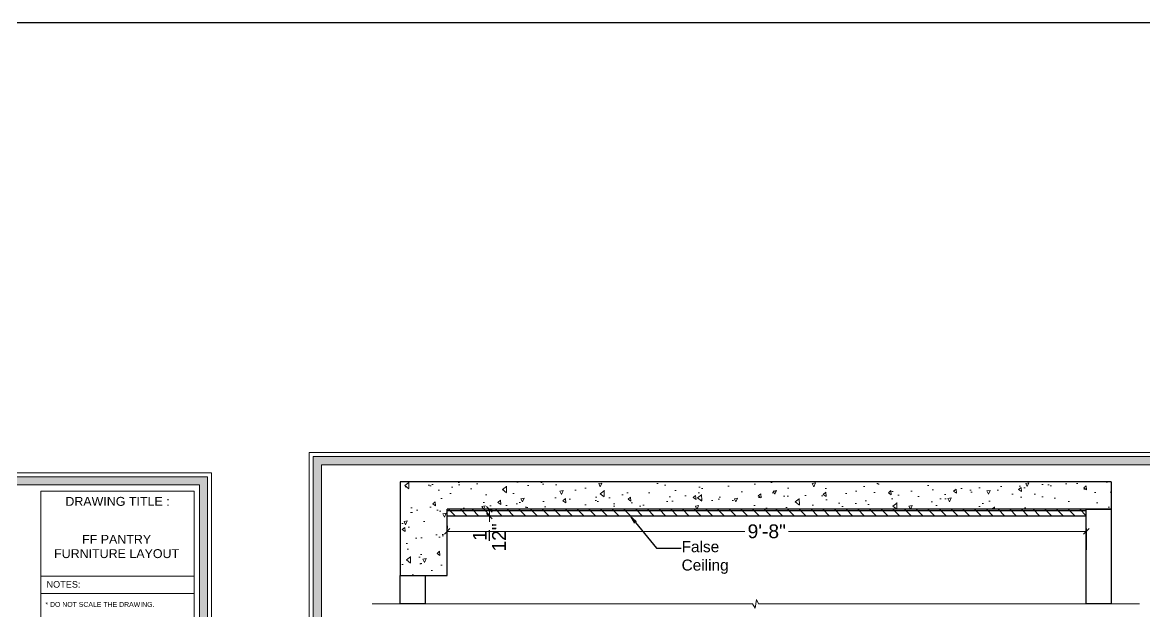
# Model space of a CAD drawing. Header units: millimetres. Extents: x 56222 to 3066687, y -650199 to -121287.
# Drawn here: x 132824.9 to 133028.6, y -185102.9 to -184996 of the extents above; entities that cross this region are included whole.
import ezdxf
from ezdxf import colors
from ezdxf.entities.mleader import LeaderData, LeaderLine
from ezdxf.enums import TextEntityAlignment as Align
from ezdxf.math import Vec2, Vec3

# ---------------------------------------------------------------- set-up
doc = ezdxf.new("R2010")
doc.units = ezdxf.units.MM
doc.header["$MEASUREMENT"] = 0
doc.header["$PDMODE"] = 35
doc.linetypes.add('CENTER', pattern=[2, 1.25, -0.25, 0.25, -0.25])
doc.linetypes.add('DASHEDX2', pattern=[1.5, 1, -0.5])
doc.layers.get('Defpoints').update_dxf_attribs({"color": 220})
doc.layers.add('AR HATCH-7', color=7, linetype='Continuous')
for name, color, linetype, lineweight in [('dim05', 1, 'Continuous', 13), ('Dimension', 10, 'DASHEDX2', 20), ('FIRST FLOOR_( PLine )_', 251, 'Continuous', 30), ('GROUND FLOOR  ( HATCH )', 251, 'Continuous', 9), ('NAME PLATE', 7, 'Continuous', 25), ('SECTION ( SLAB PLine )', 104, 'Continuous', 30), ('Text', 7, 'Continuous', 15), ('TILE', 14, 'Continuous', 9), ('wall', 7, 'Continuous', 30)]:
    doc.layers.add(name, color=color, linetype=linetype, lineweight=lineweight)
doc.styles.add('Arial', font='arial.ttf')
doc.styles.get("Standard").update_dxf_attribs({"font": 'arial.ttf', "height": 6})
doc.dimstyles.new('ISO-25', dxfattribs={"dimtxt": 2.5, "dimasz": 1, "dimexe": 0.5, "dimexo": 1, "dimtad": 0, "dimdec": 1, "dimlunit": 4, "dimtxsty": 'Standard', "dimblk": 'OBLIQUE', "dimcen": 2.5, "dimclrd": 1, "dimclre": 1, "dimclrt": 5, "dimadec": 0, "dimazin": 0, "dimtfac": 1, "dimtdec": 1, "dimtmove": 0, "dimatfit": 3, "dimfxl": 1, "dimlwd": -1, "dimarcsym": 0})

# ---------------------------------------------------------------- blocks, each defined once
blk = doc.blocks.new('_Oblique')
at = {"layer": 'wall', "color": 0, "lineweight": -2}
blk.add_line((-0.5, -0.5), (0.5, 0.5), dxfattribs=at)
blk = doc.blocks.new('*D532')
at = {"layer": 'Defpoints', "color": 0, "lineweight": 30, "transparency": 16777216}
for p in [(132908.43, -185084.33), (132909.66, -185085.58), (132909.66, -185085.58)]:
    blk.add_point(p, dxfattribs=at)
at = {"layer": 'dim05', "color": 1, "linetype": 'Continuous', "lineweight": -2, "transparency": 16777216}
for p, q in [((132909.43, -185084.33), (132910.16, -185084.33)), ((132910.66, -185085.58), (132910.16, -185085.58))]:
    blk.add_line(p, q, dxfattribs=at)
at = {"layer": 'dim05', "color": 1, "linetype": 'Continuous', "transparency": 16777216}
for p, q in [((132909.66, -185084.33), (132909.66, -185085.58)), ((132909.66, -185085.58), (132909.66, -185086.58))]:
    blk.add_line(p, q, dxfattribs=at)
at = {"layer": 'dim05', "color": 1, "transparency": 16777216}
for p, rotation in [((132909.66, -185084.33), 90), ((132909.66, -185085.58), 270)]:
    blk.add_blockref('_Oblique', p, dxfattribs=dict(at, rotation=rotation))
at = {"layer": 'dim05', "color": 5, "lineweight": 25, "transparency": 16777216, "insert": (132909.66, -185089.43), "char_height": 2.5, "attachment_point": 5, "rotation": 90, "style": 'Arial'}
blk.add_mtext('1{\\H1x;\\S1/2;}"', dxfattribs=at)
blk = doc.blocks.new('*D533')
at = {"layer": 'Defpoints', "color": 0, "lineweight": 30, "transparency": 16777216}
for p in [(132902, -185088.33), (133018, -185088.33), (133018, -185092.65)]:
    blk.add_point(p, dxfattribs=at)
at = {"layer": 'dim05', "color": 1, "linetype": 'Continuous', "lineweight": -2, "transparency": 16777216}
for p, q in [((132902, -185087.33), (132902, -185087.83)), ((133018, -185091.65), (133018, -185087.83))]:
    blk.add_line(p, q, dxfattribs=at)
at = {"layer": 'dim05', "color": 1, "linetype": 'Continuous', "transparency": 16777216}
for p, q in [((132902, -185088.33), (132956.05, -185088.33)), ((133018, -185088.33), (132963.95, -185088.33))]:
    blk.add_line(p, q, dxfattribs=at)
at = {"layer": 'dim05', "color": 1, "transparency": 16777216, "rotation": 180}
blk.add_blockref('_Oblique', (132902, -185088.33), dxfattribs=at)
at = {"layer": 'dim05', "color": 1, "transparency": 16777216}
blk.add_blockref('_Oblique', (133018, -185088.33), dxfattribs=at)
at = {"layer": 'dim05', "color": 5, "lineweight": 25, "transparency": 16777216, "insert": (132960, -185088.33), "char_height": 2.5, "attachment_point": 5, "style": 'Arial'}
blk.add_mtext('9\'-8"', dxfattribs=at)

msp = doc.modelspace()

# ---------------------------------------------------------------- hatches: boundary and pattern name
at = {"layer": 'AR HATCH-7', "linetype": 'CENTER', "lineweight": 15, "true_color": 0x939598}
h = msp.add_hatch(dxfattribs=at)
h.set_pattern_fill('AR-CONC', color=252, angle=225)
h.set_pattern_definition([(275, (-1628.5015, 453.5916), (-5.51551999, -4.62807079), [0.75, -8.25]), (220, (-1628.5015, 453.5916), (6.29992167, -4.3376815), [0.6, -6.6]), (325.4514445, (-1628.961, 453.206), (0.78440164, -8.96575221), [0.63740192, -7.01142112]), (271.1842, (-1627.087, 452.177), (-8.71693388, -6.37613776), [1.125, -12.375]), (321.6356355, (-1627.814, 451.646), (0.2790007, -13.4971167), [0.9561034, -10.5171376]), (216.184164, (-1627.087, 452.177), (0.2790007, -13.4971167), [0.9, -9.9]), (246, (-1628.148, 451.824), (-7.06771572, -1.37382476), [0.75, -8.25]), (191, (-1628.148, 451.824), (3.40708593, -6.84808435), [0.6, -6.6]), (296.4514447, (-1628.737, 451.7094), (-3.66062975, -8.22190906), [0.6374019, -7.01142112]), (262.5, (-1628.5015, 453.5916), (2.267931853, -2.439898176), [0, -6.52, 0, -6.7, 0, -6.625]), (232.5, (-1628.5015, 453.5916), (0.92872942, -4.6490945), [0, -3.82, 0, -6.37, 0, -2.525]), (192.5, (-1626.9247, 455.1685), (-3.934181673, -3.615207618), [0, -2.5, 0, -7.8, 0, -10.35]), (182.5, (-1626.2176, 455.8756), (-3.41589983, -4.83159807), [0, -3.25, 0, -5.18, 0, -7.35])])
h.paths.add_polyline_path([(133022.498, -185079.328), (132893.498, -185079.328), (132893.498, -185096.328), (132901.998, -185096.328), (132901.998, -185084.328), (133022.498, -185084.328)])
at = {"layer": 'Dimension', "linetype": 'Continuous', "true_color": 0xd39e00}
h = msp.add_hatch(color=42, dxfattribs=at)
h.paths.add_polyline_path([(132877.699, -185074.765), (132877.699, -185223.192), (133088.57, -185223.192), (133088.57, -185074.765)])
h.paths.add_polyline_path([(132879.179, -185076.245), (133087.09, -185076.245), (133087.09, -185221.712), (132879.179, -185221.712)], flags=16)
h = msp.add_hatch(color=42, dxfattribs=at)
h.paths.add_polyline_path([(132651.338, -185078.41), (132651.338, -185224.238), (132858.516, -185224.238), (132858.516, -185078.41)])
h.paths.add_polyline_path([(132652.792, -185079.864), (132857.062, -185079.864), (132857.062, -185222.784), (132652.792, -185222.784)], flags=16)
at = {"layer": 'GROUND FLOOR  ( HATCH )', "linetype": 'CENTER', "lineweight": 15}
h = msp.add_hatch(dxfattribs=at)
h.set_pattern_fill('ANSI31', color=6, scale=12, angle=90, style=0)
h.set_pattern_definition([(135, (-1628.5015, 453.5916), (-1.060660172, -1.060660172), [])])
h.paths.add_polyline_path([(133017.998, -185084.328), (132901.998, -185084.328), (132901.998, -185085.578), (133017.998, -185085.578)])

# ---------------------------------------------------------------- linework, layer by layer
at = {"layer": 'Dimension', "color": 42, "linetype": 'Continuous', "true_color": 0xd39e00}
for p, q in [((132856.078, -185096.443), (132828.239, -185096.443)), ((132856.078, -185099.58), (132828.239, -185099.58))]:
    msp.add_line(p, q, dxfattribs=at)
for points in [[(132876.96, -185074.025), (133089.31, -185074.025), (133089.31, -185223.932), (132876.96, -185223.932)], [(132877.699, -185074.765), (133088.57, -185074.765), (133088.57, -185223.192), (132877.699, -185223.192)], [(132879.179, -185076.245), (133087.09, -185076.245), (133087.09, -185221.712), (132879.179, -185221.712)], [(132650.611, -185077.683), (132859.243, -185077.683), (132859.243, -185224.965), (132650.611, -185224.965)], [(132651.338, -185078.41), (132858.516, -185078.41), (132858.516, -185224.238), (132651.338, -185224.238)], [(132652.792, -185079.864), (132857.062, -185079.864), (132857.062, -185222.784), (132652.792, -185222.784)]]:
    msp.add_lwpolyline(points, close=True, dxfattribs=at)
at = {"layer": 'Dimension', "color": 42, "linetype": 'ByBlock', "true_color": 0xd39e00}
msp.add_lwpolyline([(132828.239, -185221.587), (132828.239, -185081.061), (132856.078, -185081.061), (132856.078, -185221.587)], close=True, dxfattribs=at)
at = {"layer": 'FIRST FLOOR_( PLine )_', "transparency": 33554687}
for points in [[(133017.998, -185084.328), (133022.498, -185084.328), (133022.498, -185101.479), (133017.998, -185101.479)], [(132893.498, -185096.328), (132897.998, -185096.328), (132897.998, -185101.479), (132893.498, -185101.479)]]:
    msp.add_lwpolyline(points, close=True, dxfattribs=at)
at = {"layer": 'SECTION ( SLAB PLine )', "color": 1}
for p, q in [((132893.498, -185079.328), (132893.498, -185096.328)), ((133022.498, -185079.328), (132893.498, -185079.328)), ((133022.498, -185079.328), (133022.498, -185084.328)), ((132901.998, -185096.328), (132901.998, -185084.328)), ((133022.498, -185084.328), (132901.998, -185084.328)), ((132893.498, -185096.328), (132901.998, -185096.328))]:
    msp.add_line(p, q, dxfattribs=at)
at = {"layer": 'SECTION ( SLAB PLine )', "color": 6}
for p, q in [((133017.998, -185084.578), (132901.998, -185084.578)), ((133017.998, -185085.578), (132901.998, -185085.578))]:
    msp.add_line(p, q, dxfattribs=at)
at = {"layer": 'Text', "color": 9, "linetype": 'Continuous', "lineweight": 0, "true_color": 0xc7c8ca}
msp.add_lwpolyline([(132888.386, -185101.479), (132957.434, -185101.479), (132957.885, -185102.269), (132958.135, -185100.694), (132958.532, -185101.479), (133027.634, -185101.479)], dxfattribs=at)
at = {"layer": 'TILE', "color": 3, "lineweight": 30}
msp.add_lwpolyline([(132465.516, -184996.014), (133892.357, -184996.014), (133892.357, -185589.341), (132465.516, -185589.341)], close=True, dxfattribs=at)

# ---------------------------------------------------------------- texts
at = {"layer": 'NAME PLATE', "style": 'Arial'}
for s, height, p in [('DRAWING TITLE : ', 1.61504, (132842.488, -185083.691)), ('FF PANTRY', 1.615, (132842.012, -185090.574)), ('FURNITURE LAYOUT', 1.61504, (132842.012, -185093.171)), ('NOTES:', 1.1867, (132832.368, -185098.535))]:
    msp.add_text(s, height=height, dxfattribs=at).set_placement(p, align=Align.CENTER)
at = {"layer": 'NAME PLATE', "insert": (132829.089, -185101.133), "char_height": 0.8975, "width": 34.67526, "attachment_point": 1, "style": 'Arial'}
msp.add_mtext('* DO NOT SCALE THE DRAWING.', dxfattribs=at)

# ---------------------------------------------------------------- dimensions: what is measured, and where the dimension line sits
at = {"layer": 'dim05', "color": 27, "lineweight": 25, "true_color": 0x7d5120}
dim = msp.add_linear_dim(base=(132909.663198112, -185085.578254261), p1=(132908.425243034, -185084.328254261), p2=(132909.663198111, -185085.578254261), angle=90, dimstyle='ISO-25', override={"dimtxsty": 'Arial'}, dxfattribs=at)
dim.commit()
dim.dimension.update_dxf_attribs({"geometry": '*D532', "text_midpoint": (132909.663198112, -185089.433813606)})
dim = msp.add_linear_dim(base=(133017.998, -185088.333), p1=(132901.998, -185088.333), p2=(133017.998, -185092.653), dimstyle='ISO-25', override={"dimdec": 0, "dimtxsty": 'Arial'}, dxfattribs=at)
dim.commit()
dim.dimension.update_dxf_attribs({"geometry": '*D533', "text_midpoint": (132959.998, -185088.333)})

# ---------------------------------------------------------------- leaders
at = {"layer": 'dim05', "color": 1, "lineweight": 0, "transparency": 33554687}
ml = msp.add_multileader_mtext('Standard', dxfattribs=at)
ml.set_content('False Ceiling', color=1)
ml.set_leader_properties(color=5)
ml.build(insert=Vec2(0, 0))
ml.multileader.update_dxf_attribs({"text_right_attachment_type": 6, "dogleg_length": 0.36, "arrow_head_size": 2})
ctx = ml.context
ctx.base_point, ctx.char_height, ctx.arrow_head_size, ctx.landing_gap_size, ctx.plane_origin = Vec3(132944.457, -185091.394), 2, 2, 0.09, Vec3(132943.594, -185091.394)
ctx.right_attachment = 6
notes = []
notes.append((ctx, [(0, (1, 1, 0), (132939.998, -185091.394), (1, 0), 4.458, [(0, [(132934.912, -185085.162)], 0, [])])]))
ctx.mtext.insert, ctx.mtext.width, ctx.mtext.flow_direction = Vec3(132944.547, -185090.1), 14.68213, 5
for ctx, leaders in notes:
    for number, flags, end, landing, length, lines in leaders:
        leader = LeaderData()
        leader.index, (leader.has_last_leader_line, leader.has_dogleg_vector, leader.attachment_direction) = number, flags
        leader.last_leader_point, leader.dogleg_vector, leader.dogleg_length = Vec3(end), Vec3(landing), length
        for number, points, colour, breaks in lines:
            line = LeaderLine()
            line.index, line.vertices, line.color, line.breaks = number, Vec3.list(points), colors.encode_raw_color(colour), breaks
            leader.lines.append(line)
        ctx.leaders.append(leader)

doc.saveas('drawing.dxf')
